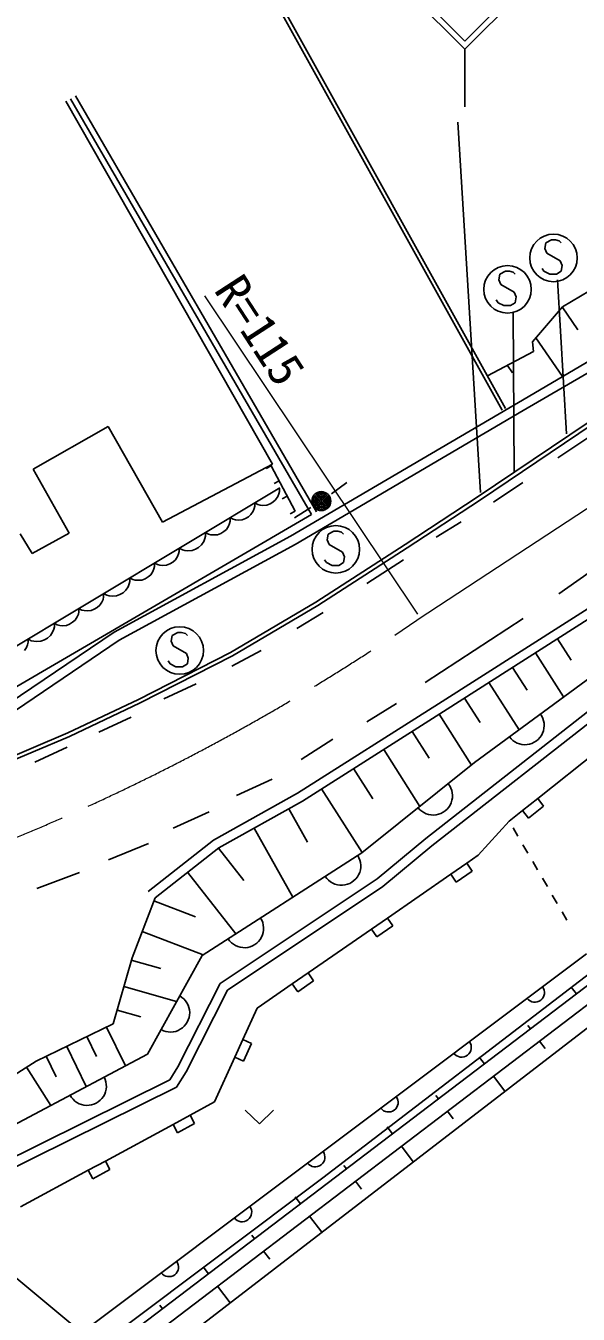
# Model space of a CAD drawing. Units: millimetres, scale not verified. Extents: x 40000 to 680000, y 20000 to 380000.
# Drawn here: x 292666 to 321738, y 248181 to 315977 of the extents above; entities that cross this region are included whole.
import ezdxf
from ezdxf.enums import TextEntityAlignment as Align

# ---------------------------------------------------------------- set-up
doc = ezdxf.new("R2010")
doc.units = ezdxf.units.MM
doc.header["$LTSCALE"] = 1000
doc.linetypes.add('CHAIN', pattern=[18.5, 12, -1.5, 3.5, -1.5])
for name, color, linetype, lineweight in [('M-BGD', 7, 'Continuous', 25), ('M-BGD-EXST', 7, 'Continuous', 25), ('M-BMK', 2, 'CHAIN', 13), ('M-STR-HTXT', 7, 'Continuous', 13), ('M-STR-STRC', 7, 'Continuous', 25)]:
    doc.layers.add(name, color=color, linetype=linetype, lineweight=lineweight)
doc.styles.add('ＭＳ ゴシック', font='')
doc.styles.get('ＭＳ ゴシック').set_extended_font_data('MS Gothic')

msp = doc.modelspace()

# ---------------------------------------------------------------- linework, layer by layer
at = {"layer": 'M-BGD'}
for p, q in [((317737, 295749), (305503, 317774)), ((317913, 295847), (305680, 317869)), ((305654, 292916), (294782, 312009)), ((307698, 290254), (295024, 312139)), ((307960, 290406), (295291, 312283)), ((339679, 308497), (318588, 296163)), ((339944, 308068), (318842, 295728)), ((320906, 301194), (329406, 306224)), ((319338, 299346), (320906, 301194)), ((320885, 301182), (321709, 299973)), ((319390, 298846), (319338, 299346)), ((319513, 299552), (320901, 297516)), ((316968, 297549), (319390, 298846)), ((318014, 298109), (318282, 297716)), ((318588, 296163), (306589, 289122)), ((318842, 295728), (306837, 288684)), ((323197, 294930), (320657, 293248)), ((293058, 292638), (297002, 294897)), ((297002, 294897), (299862, 289862)), ((299862, 289862), (305654, 292916)), ((294947, 289275), (293058, 292638)), ((305586, 292822), (305318, 292682)), ((305586, 292822), (306841, 290430)), ((288444, 281111), (306044, 291668)), ((306004, 292025), (305736, 291884)), ((306011, 291472), (306011, 291648)), ((308749, 291350), (309566, 291940)), ((318820, 291952), (317278, 290906)), ((304715, 290693), (304715, 290870)), ((304715, 290870), (304870, 290787)), ((305519, 290823), (305674, 290917)), ((305674, 290917), (305814, 291036)), ((305814, 291036), (305923, 291207)), ((305923, 291207), (305980, 291347)), ((305980, 291347), (306011, 291472)), ((306422, 291227), (306155, 291087)), ((286162, 277691), (307698, 290254)), ((304378, 290138), (304518, 290258)), ((304518, 290258), (304627, 290429)), ((304627, 290429), (304684, 290569)), ((304684, 290569), (304715, 290693)), ((304870, 290787), (304995, 290756)), ((304995, 290756), (305145, 290740)), ((305145, 290740), (305347, 290756)), ((305347, 290756), (305519, 290823)), ((306841, 290430), (306573, 290289)), ((307660, 290623), (306801, 290094)), ((303221, 289480), (303330, 289651)), ((303330, 289651), (303387, 289791)), ((303387, 289791), (303418, 289915)), ((303418, 289915), (303418, 290092)), ((303418, 290092), (303574, 290009)), ((303574, 290009), (303698, 289978)), ((303698, 289978), (303849, 289962)), ((303849, 289962), (304051, 289978)), ((304051, 289978), (304222, 290045)), ((304222, 290045), (304378, 290138)), ((315577, 289883), (314262, 289064)), ((292375, 289237), (293010, 288216)), ((293010, 288216), (294947, 289275)), ((306589, 289122), (297321, 284077)), ((301912, 288661), (302028, 288843)), ((302028, 288843), (302089, 288993)), ((302089, 288993), (302122, 289125)), ((302122, 289125), (302122, 289313)), ((302122, 289313), (302277, 289231)), ((302277, 289231), (302402, 289199)), ((302402, 289199), (302552, 289184)), ((302552, 289184), (302755, 289199)), ((302755, 289199), (302926, 289267)), ((302926, 289267), (303081, 289360)), ((303081, 289360), (303221, 289480)), ((306837, 288684), (297583, 283646)), ((300651, 288043), (300708, 288183)), ((300708, 288183), (300739, 288307)), ((300739, 288307), (300739, 288483)), ((300739, 288483), (300905, 288395)), ((300905, 288395), (301038, 288362)), ((301038, 288362), (301198, 288345)), ((301198, 288345), (301414, 288362)), ((301414, 288362), (301597, 288434)), ((301597, 288434), (301762, 288533)), ((301762, 288533), (301912, 288661)), ((299412, 287404), (299443, 287529)), ((299443, 287529), (299443, 287705)), ((299443, 287705), (299598, 287622)), ((299598, 287622), (299723, 287591)), ((299723, 287591), (299873, 287576)), ((299873, 287576), (300075, 287591)), ((300075, 287591), (300247, 287659)), ((300247, 287659), (300402, 287752)), ((300402, 287752), (300542, 287871)), ((300542, 287871), (300651, 288043)), ((312538, 287882), (310611, 286632)), ((322790, 287535), (320724, 286095)), ((298146, 286739), (298146, 286927)), ((298146, 286927), (298302, 286844)), ((298302, 286844), (298426, 286813)), ((298426, 286813), (298577, 286798)), ((298577, 286798), (298779, 286813)), ((298779, 286813), (298950, 286881)), ((298950, 286881), (299106, 286974)), ((299106, 286974), (299246, 287093)), ((299246, 287093), (299355, 287264)), ((299355, 287264), (299412, 287404)), ((314376, 280297), (324714, 286893)), ((297621, 286047), (297787, 286147)), ((297787, 286147), (297936, 286274)), ((297936, 286274), (298052, 286457)), ((298052, 286457), (298113, 286606)), ((298113, 286606), (298146, 286739)), ((314640, 279891), (324984, 286491)), ((296426, 285366), (296566, 285485)), ((296566, 285485), (296675, 285656)), ((296675, 285656), (296732, 285796)), ((296732, 285796), (296763, 285921)), ((296763, 285921), (296763, 286097)), ((296763, 286097), (296929, 286009)), ((296929, 286009), (297062, 285975)), ((297062, 285975), (297223, 285959)), ((297223, 285959), (297438, 285976)), ((297438, 285976), (297621, 286047)), ((295270, 284707), (295379, 284878)), ((295379, 284878), (295436, 285018)), ((295436, 285018), (295467, 285143)), ((295467, 285143), (295467, 285319)), ((295467, 285319), (295623, 285236)), ((295623, 285236), (295747, 285205)), ((295747, 285205), (295898, 285189)), ((295898, 285189), (296100, 285205)), ((296100, 285205), (296271, 285272)), ((296271, 285272), (296426, 285366)), ((308320, 285109), (306937, 284268)), ((318839, 284789), (313675, 281414)), ((316283, 277207), (326875, 285017)), ((297321, 284077), (290303, 279325)), ((293961, 283888), (294077, 284071)), ((294077, 284071), (294138, 284220)), ((294138, 284220), (294171, 284353)), ((294171, 284353), (294171, 284541)), ((294171, 284541), (294326, 284458)), ((294326, 284458), (294451, 284427)), ((294451, 284427), (294601, 284411)), ((294601, 284411), (294803, 284427)), ((294803, 284427), (294975, 284494)), ((294975, 284494), (295130, 284588)), ((295130, 284588), (295270, 284707)), ((297583, 283646), (290558, 278889)), ((292700, 283270), (292757, 283410)), ((292757, 283410), (292788, 283535)), ((292788, 283535), (292788, 283711)), ((292788, 283711), (292954, 283622)), ((292954, 283622), (293087, 283589)), ((293087, 283589), (293247, 283573)), ((293247, 283573), (293463, 283589)), ((293463, 283589), (293645, 283661)), ((293645, 283661), (293811, 283761)), ((293811, 283761), (293961, 283888)), ((320645, 283722), (321360, 282601)), ((292591, 283099), (292700, 283270)), ((305054, 283108), (303512, 282289)), ((319484, 282981), (320965, 280660)), ((318282, 282215), (319049, 281013)), ((301630, 281357), (299928, 280560)), ((317038, 281422), (318626, 278934)), ((323294, 280725), (313717, 273219)), ((306971, 275595), (314376, 280297)), ((312171, 280311), (310622, 279343)), ((314035, 272825), (323601, 280322)), ((315752, 280600), (316573, 279313)), ((298205, 279605), (296503, 278809)), ((307223, 275182), (314640, 279891)), ((314415, 279748), (316114, 277072)), ((312999, 278850), (313898, 277434)), ((294843, 278026), (293142, 277230)), ((308826, 278443), (307165, 277362)), ((311501, 277898), (313403, 274900)), ((319606, 275314), (322778, 277837)), ((309915, 276891), (310922, 275305)), ((310355, 272459), (316283, 277207)), ((305638, 276327), (303752, 275471)), ((302543, 273119), (306971, 275595)), ((308236, 275825), (310368, 272468)), ((318809, 274681), (319606, 275314)), ((319606, 275314), (319918, 274922)), ((302315, 274616), (300429, 273760)), ((307223, 275182), (302817, 272716)), ((306507, 274782), (307493, 273018)), ((318102, 274118), (318809, 274681)), ((319121, 274287), (318809, 274681)), ((319918, 274922), (319121, 274287)), ((316472, 272332), (318102, 274118)), ((304687, 273763), (306724, 270123)), ((311159, 271087), (313717, 273219)), ((318563, 273331), (318306, 273768)), ((299127, 272950), (297016, 272094)), ((299102, 270425), (302543, 273119)), ((302817, 272716), (299469, 270097)), ((302807, 272709), (304135, 271011)), ((311463, 270680), (314035, 272825)), ((319079, 272447), (318823, 272885)), ((301955, 267057), (310355, 272459)), ((315031, 271335), (315869, 271915)), ((315869, 271915), (316472, 272332)), ((315869, 271915), (316154, 271502)), ((319596, 271563), (319340, 272001)), ((295487, 271426), (293249, 270587)), ((301185, 271439), (303724, 268194)), ((311698, 269028), (315031, 271335)), ((315317, 270923), (315031, 271335)), ((316154, 271502), (315317, 270923)), ((311159, 271087), (302895, 265578)), ((303287, 265230), (311463, 270680)), ((320112, 270679), (319857, 271117)), ((298258, 266942), (299469, 270097)), ((299406, 269932), (301604, 269089)), ((320629, 269796), (320373, 270233)), ((321145, 268912), (320890, 269350)), ((310861, 268447), (311698, 269028)), ((311984, 268615), (311146, 268036)), ((311698, 269028), (311984, 268615)), ((298788, 268324), (302005, 267089)), ((307528, 266140), (310861, 268447)), ((311146, 268036), (310861, 268447)), ((280707, 236052), (322179, 267145)), ((297269, 263462), (298258, 266942)), ((298221, 266813), (299774, 266372)), ((299067, 261867), (301955, 267057)), ((297439, 246631), (322886, 265987)), ((306690, 265560), (307528, 266140)), ((307528, 266140), (307813, 265728)), ((308291, 255365), (322621, 266336)), ((297827, 265423), (300606, 264633)), ((297918, 245977), (323393, 265354)), ((302895, 265578), (300667, 261191)), ((301108, 260939), (303287, 265230)), ((304848, 264285), (306690, 265560)), ((306975, 265148), (306690, 265560)), ((307813, 265728), (306975, 265148)), ((321639, 265038), (321373, 265388)), ((298608, 245081), (323994, 264620)), ((297472, 264179), (298717, 263825)), ((304096, 262634), (304848, 264285)), ((293208, 261496), (297269, 263462)), ((296920, 263293), (297908, 261250)), ((319219, 263198), (319085, 263374)), ((295879, 262789), (296382, 261748)), ((303675, 261707), (304096, 262634)), ((304096, 262634), (304553, 262427)), ((304553, 262427), (304131, 261500)), ((319698, 262544), (319993, 262156)), ((289227, 256640), (299067, 261867)), ((293738, 261753), (294261, 260672)), ((294819, 262276), (295845, 260156)), ((302601, 259349), (303675, 261707)), ((304131, 261500), (303675, 261707)), ((316799, 261357), (316530, 261711)), ((293208, 261496), (290419, 259719)), ((292700, 261173), (293980, 259165)), ((300667, 261191), (300243, 260522)), ((290282, 255582), (300243, 260522)), ((300596, 260130), (301108, 260939)), ((317278, 260703), (317879, 259913)), ((290490, 255120), (300596, 260130)), ((314379, 259516), (314243, 259694)), ((301315, 258653), (302601, 259349)), ((300419, 258168), (301315, 258653)), ((301315, 258653), (301553, 258211)), ((304210, 258912), (304960, 258192)), ((304960, 258192), (305710, 258912)), ((314858, 258862), (315164, 258460)), ((296853, 256239), (300419, 258168)), ((300658, 257727), (300419, 258168)), ((301553, 258211), (300658, 257727)), ((311959, 257676), (311686, 258033)), ((312438, 257021), (313060, 256204)), ((292392, 253824), (295958, 255754)), ((295958, 255754), (296853, 256239)), ((296196, 255313), (295958, 255754)), ((297092, 255797), (296196, 255313)), ((296853, 256239), (297092, 255797)), ((309539, 255835), (309402, 256015)), ((297591, 247331), (308291, 255365)), ((310018, 255181), (310334, 254765)), ((307119, 253994), (306843, 254356)), ((307598, 253340), (308241, 252495)), ((304699, 252153), (304560, 252335)), ((305178, 251499), (305505, 251070)), ((302279, 250313), (302000, 250679)), ((302758, 249658), (303422, 248786)), ((299859, 248472), (299719, 248656))]:
    msp.add_line(p, q, dxfattribs=at)
for radius in [498, 419, 341, 262, 184, 105, 26.2]:
    msp.add_circle((308218, 290966), radius, dxfattribs=at)
for centre, radius, start, end in [((318932, 279161), 1014, 216.40479, 36.41675), ((314106, 275463), 1014, 218.69727, 38.70947), ((309282, 271769), 1014, 212.74219, 32.75439), ((299222, 270519), 10.1, 218.05518, 38.05518), ((304168, 268480), 1014, 212.74219, 32.75439), ((319457, 265104), 507, 216.85986, 36.85986), ((300278, 264042), 1014, 240.91162, 60.92383), ((315605, 262217), 507, 216.85986, 36.85986), ((295895, 260182), 1014, 207.9751, 27.9873), ((311754, 259329), 507, 216.85986, 36.85986), ((307902, 256441), 507, 216.85986, 36.85986), ((304050, 253553), 507, 216.85986, 36.85986), ((300198, 250665), 507, 216.85986, 36.85986)]:
    msp.add_arc(centre, radius, start, end, dxfattribs=at)
at = {"layer": 'M-BGD-EXST'}
for p, q in [((320036, 304561), (319986, 304261)), ((320336, 304711), (320036, 304561)), ((320536, 304711), (320336, 304711)), ((320736, 304661), (320536, 304711)), ((320836, 304561), (320736, 304661)), ((319986, 304261), (320086, 304011)), ((320086, 304011), (320786, 303611)), ((317918, 303057), (317618, 302907)), ((318118, 303057), (317918, 303057)), ((318318, 303007), (318118, 303057)), ((319936, 303061), (319836, 303211)), ((320236, 302911), (319936, 303061)), ((320836, 303061), (320586, 302911)), ((320786, 303611), (320886, 303361)), ((320886, 303361), (320836, 303061)), ((317618, 302907), (317568, 302607)), ((317568, 302607), (317668, 302357)), ((318418, 302907), (318318, 303007)), ((320586, 302911), (320236, 302911)), ((320654, 302606), (321112, 294513)), ((317668, 302357), (318368, 301957)), ((318368, 301957), (318468, 301707)), ((318468, 301707), (318418, 301407)), ((317518, 301407), (317418, 301557)), ((317818, 301257), (317518, 301407)), ((318168, 301257), (317818, 301257)), ((318418, 301407), (318168, 301257)), ((318312, 300875), (318363, 292477)), ((308584, 289228), (308534, 288928)), ((308534, 288928), (308634, 288678)), ((308884, 289378), (308584, 289228)), ((309084, 289378), (308884, 289378)), ((309284, 289328), (309084, 289378)), ((309384, 289228), (309284, 289328)), ((308634, 288678), (309334, 288278)), ((309334, 288278), (309434, 288028)), ((308484, 287728), (308384, 287878)), ((308784, 287578), (308484, 287728)), ((309134, 287578), (308784, 287578)), ((309384, 287728), (309134, 287578)), ((309434, 288028), (309384, 287728)), ((300368, 283903), (300318, 283603)), ((300318, 283603), (300418, 283353)), ((300668, 284053), (300368, 283903)), ((300868, 284053), (300668, 284053)), ((301068, 284003), (300868, 284053)), ((301168, 283903), (301068, 284003)), ((300418, 283353), (301118, 282953)), ((301118, 282953), (301218, 282703)), ((300268, 282403), (300168, 282553)), ((300568, 282253), (300268, 282403)), ((300918, 282253), (300568, 282253)), ((301168, 282403), (300918, 282253)), ((301218, 282703), (301168, 282403))]:
    msp.add_line(p, q, dxfattribs=at)
for centre in [(320436, 303761), (318018, 302107), (308984, 288428), (300768, 283103)]:
    msp.add_circle(centre, 1250, dxfattribs=at)
at = {"layer": 'M-BMK'}
msp.add_line((313319, 284756), (348544, 307850), dxfattribs=at)
msp.add_arc((248471, 378929), 114341, 257.44995, 304.55151, dxfattribs=at)
at = {"layer": 'M-STR-HTXT'}
msp.add_line((302066, 301769), (313275, 285013), dxfattribs=at)
msp.add_arc((255552, 375208), 65779, 255.06293, 304.74251, dxfattribs=at)
at = {"layer": 'M-STR-STRC'}
for p, q in [((315771, 314741), (311494, 319018)), ((311922, 319018), (315771, 315169)), ((320047, 319018), (315771, 314741)), ((315771, 315169), (319620, 319018)), ((315771, 311717), (315771, 314741)), ((316590, 291421), (315397, 310906)), ((316424, 291165), (333871, 302954)), ((316536, 290997), (333984, 302787)), ((312633, 288675), (316424, 291165)), ((312743, 288506), (316536, 290997)), ((307932, 285648), (312633, 288675)), ((308037, 285476), (312743, 288506)), ((303445, 283005), (307932, 285648)), ((303542, 282829), (308037, 285476)), ((298592, 280525), (303445, 283005)), ((298681, 280344), (303542, 282829)), ((294883, 278765), (298592, 280525)), ((294965, 278581), (298681, 280344)), ((290770, 277026), (294883, 278765)), ((290844, 276838), (294965, 278581)), ((277299, 262411), (300321, 243323))]:
    msp.add_line(p, q, dxfattribs=at)

# ---------------------------------------------------------------- texts
at = {"layer": 'M-STR-HTXT', "style": 'ＭＳ ゴシック'}
msp.add_text('R=115', height=1833, rotation=303, dxfattribs=at).set_placement((302064, 301779), align=Align.BOTTOM_LEFT)

doc.saveas('drawing.dxf')
